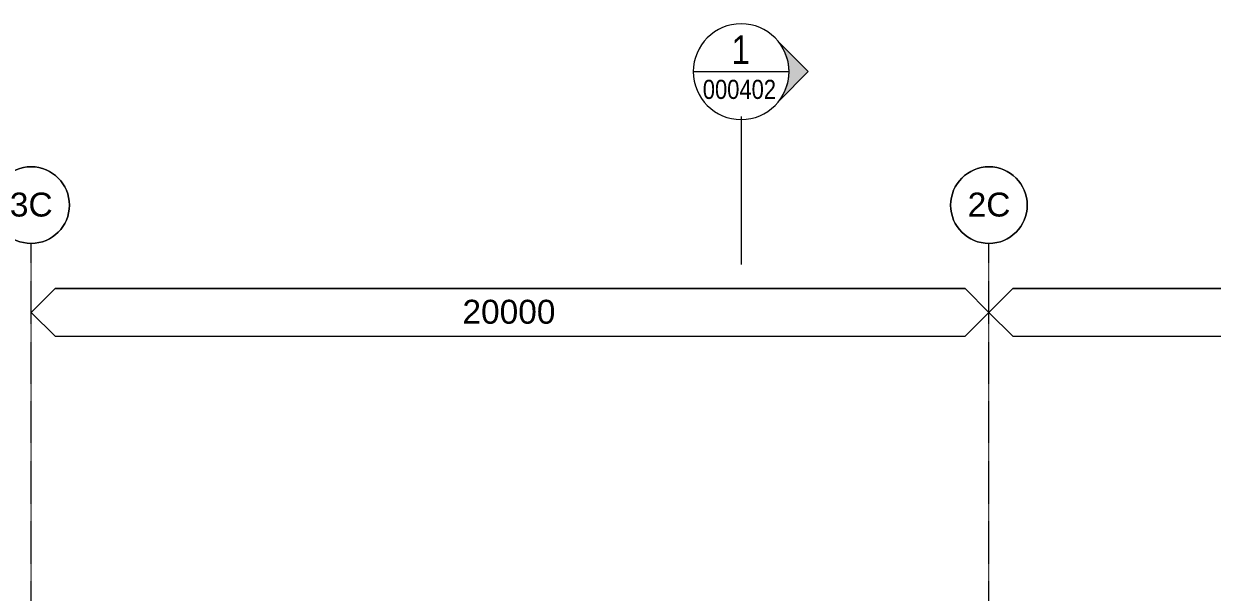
# Model space of a CAD drawing. Header units: millimetres. Extents: x -4612930 to -4329258, y -1064 to 30311.
# Drawn here: x -4386666 to -4361850, y 18020 to 29892 of the extents above; entities that cross this region are included whole.
import ezdxf

# ---------------------------------------------------------------- set-up
doc = ezdxf.new("R2010")
doc.units = ezdxf.units.MM
doc.linetypes.add('Grid Line', pattern=[21, 12, -3, 3, -3])
for name, color, linetype, lineweight in [('A-ANNO-NOTE', 131, 'Continuous', 5), ('A-DETL-GENF', 92, 'Continuous', 5), ('G-ANNO-SYMB', 111, 'Continuous', 5), ('S-GRID', 1, 'Continuous', 5), ('S-GRID-IDEN', 1, 'Continuous', 5)]:
    doc.layers.add(name, color=color, linetype=linetype, lineweight=lineweight)
doc.styles.add('Arial', font='arial.ttf', dxfattribs={"height": 500})
doc.styles.add('Arial Narrow_2', font='ARIALN.TTF', dxfattribs={"height": 600})
doc.styles.add('Arial Narrow_3', font='ARIALN.TTF', dxfattribs={"height": 400})

# ---------------------------------------------------------------- blocks, each defined once
blk = doc.blocks.new('Dimension - Grids _2D_ - 1-200-639481-NORTH EAST')
at = {"layer": 'A-DETL-GENF'}
for p, q in [((4313182, 24365), (4312682, 23865)), ((4312682, 23865), (4313182, 24365)), ((4332182, 24365), (4313182, 24365)), ((4313182, 24365), (4332182, 24365)), ((4332682, 23865), (4332182, 24365)), ((4332682, 23865), (4332182, 24365)), ((4312682, 23865), (4313182, 23365)), ((4312682, 23865), (4313182, 23365)), ((4332182, 23365), (4332682, 23865)), ((4332682, 23865), (4332182, 23365)), ((4313182, 23365), (4332182, 23365)), ((4313182, 23365), (4332182, 23365))]:
    blk.add_line(p, q, dxfattribs=at)
blk = doc.blocks.new('Grid - A1-203820-NORTH EAST')
at = {"layer": 'S-GRID-IDEN'}
blk.add_circle((4352682, 26105), 800, dxfattribs=at)
for start, end in [(0, 180), (180, 360)]:
    blk.add_arc((4352682, 26105), 800, start, end, dxfattribs=at)
blk = doc.blocks.new('Section - Black-1049-NORTH EAST')
at = {"layer": 'G-ANNO-SYMB'}
h = blk.add_hatch(color=256, dxfattribs=at)
edge = h.paths.add_edge_path()
edge.add_line((4328308, 29492), (4328908, 28892))
edge.add_line((4328908, 28892), (4328308, 28292))
edge.add_arc((4327508, 28892), 1000, 323.1301, 396.8699)
for p, q in [((4328908, 28892), (4328308, 29492)), ((4328908, 28892), (4328308, 29492)), ((4328308, 28292), (4328908, 28892)), ((4328908, 28892), (4328308, 28292))]:
    blk.add_line(p, q, dxfattribs=at)
for start, end in [(90, 270), (270, 90), (323.1301, 36.8699)]:
    blk.add_arc((4327508, 28892), 1000, start, end, dxfattribs=at)

msp = doc.modelspace()

# ---------------------------------------------------------------- linework, layer by layer
at = {"layer": 'G-ANNO-SYMB'}
for p, q in [((-4372686, 28892), (-4370686, 28892)), ((-4371686, 27952), (-4371686, 24866))]:
    msp.add_line(p, q, dxfattribs=at)
at = {"layer": 'S-GRID', "linetype": 'Grid Line'}
for p, q in [((-4386512, -610), (-4386512, 25305)), ((-4366512, -610), (-4366512, 25305))]:
    msp.add_line(p, q, dxfattribs=at)

# ---------------------------------------------------------------- block references
at = {"layer": 'A-DETL-GENF'}
for p in [(-8699194, 0), (-8679194, 0)]:
    msp.add_blockref('Dimension - Grids _2D_ - 1-200-639481-NORTH EAST', p, dxfattribs=at)
at = {"layer": 'G-ANNO-SYMB'}
msp.add_blockref('Section - Black-1049-NORTH EAST', (-8699194, 0), dxfattribs=at)
at = {"layer": 'S-GRID-IDEN'}
for p in [(-8739194, 0), (-8719194, 0)]:
    msp.add_blockref('Grid - A1-203820-NORTH EAST', p, dxfattribs=at)

# ---------------------------------------------------------------- texts
at = {"layer": 'A-ANNO-NOTE', "insert": (-4377506, 24128), "char_height": 500, "width": 2324.89, "attachment_point": 1, "style": 'Arial'}
msp.add_mtext('20000', dxfattribs=at)
at = {"layer": 'G-ANNO-SYMB', "attachment_point": 1}
for s, insert, char_height, width, style in [('1', (-4371886, 29649), 600, 464.98, 'Arial Narrow_2'), ('000402', (-4372487, 28722), 400, 1924.05, 'Arial Narrow_3')]:
    msp.add_mtext(s, dxfattribs=dict(at, insert=insert, char_height=char_height, width=width, style=style))
at = {"layer": 'S-GRID-IDEN', "char_height": 500, "width": 1074.26, "attachment_point": 1, "style": 'Arial'}
for s, insert in [('3C', (-4386956, 26366)), ('2C', (-4366956, 26366))]:
    msp.add_mtext(s, dxfattribs=dict(at, insert=insert))

doc.saveas('drawing.dxf')
